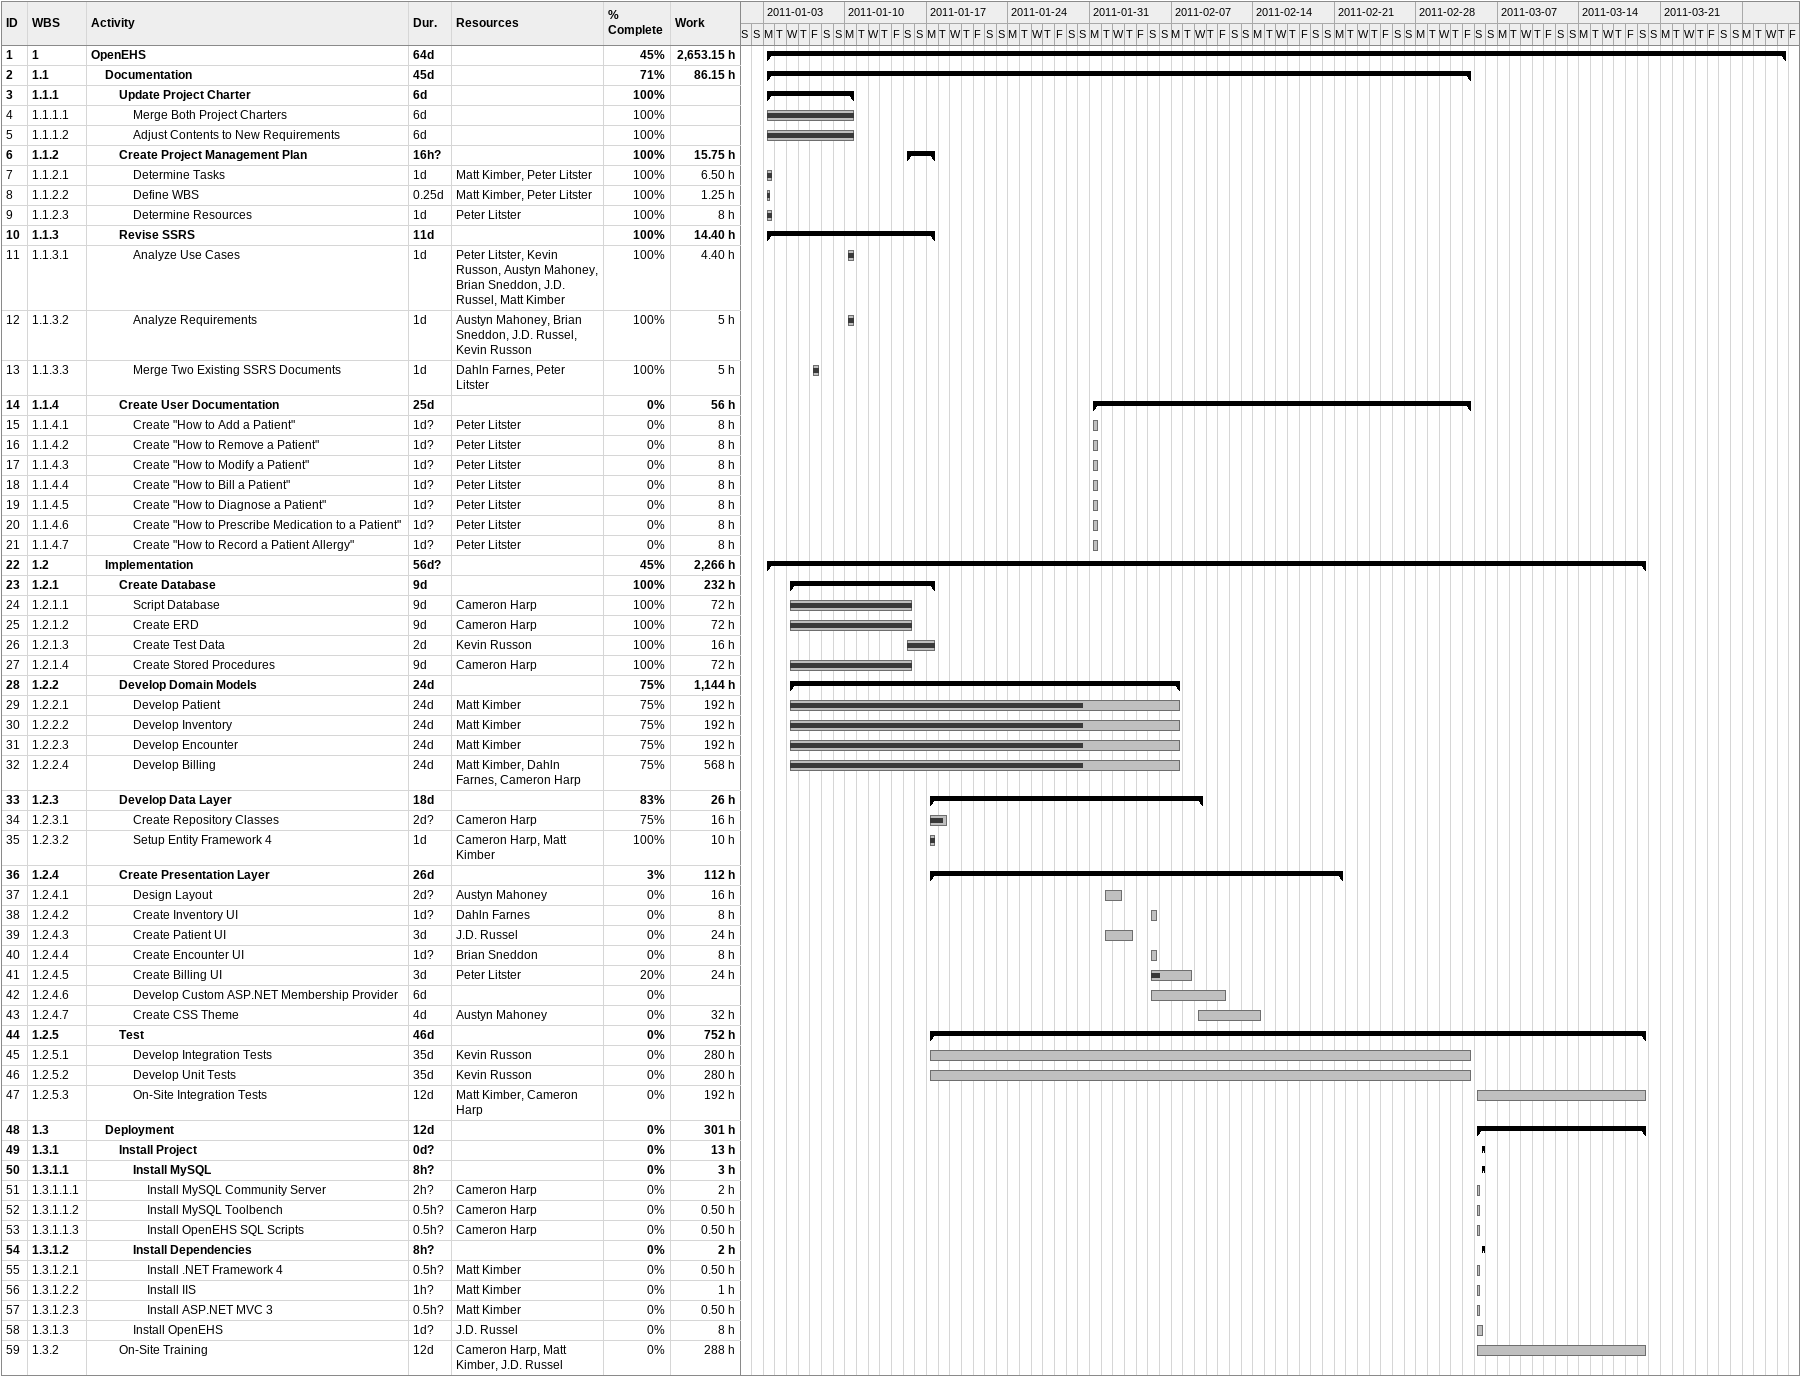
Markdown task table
| ID | WBS | Task | Duration | Start | Finish | Resources | % complete | Work (h) |
|---|---|---|---|---|---|---|---|---|
| 1 | 1 | **OpenEHS** | 64d | 2011-01-03 | 2011-03-31 |  | 45 | 2653.15 |
| 2 | 1.1 | **Documentation** | 45d | 2011-01-03 | 2011-03-04 |  | 71 | 86.15 |
| 3 | 1.1.1 | **Update Project Charter** | 6d | 2011-01-03 | 2011-01-10 |  | 100 |  |
| 4 | 1.1.1.1 | Merge Both Project Charters | 6d | 2011-01-03 | 2011-01-10 |  | 100 |  |
| 5 | 1.1.1.2 | Adjust Contents to New Requirements | 6d | 2011-01-03 | 2011-01-10 |  | 100 |  |
| 6 | 1.1.2 | **Create Project Management Plan** | 16h? | 2011-01-15 | 2011-01-17 |  | 100 | 15.75 |
| 7 | 1.1.2.1 | Determine Tasks | 1d | 2011-01-03 | 2011-01-03 | Matt Kimber, Peter Litster | 100 | 6.50 |
| 8 | 1.1.2.2 | Define WBS | 0.25d | 2011-01-03 | 2011-01-03 | Matt Kimber, Peter Litster | 100 | 1.25 |
| 9 | 1.1.2.3 | Determine Resources | 1d | 2011-01-03 | 2011-01-03 | Peter Litster | 100 | 8 |
| 10 | 1.1.3 | **Revise SSRS** | 11d | 2011-01-03 | 2011-01-17 |  | 100 | 14.40 |
| 11 | 1.1.3.1 | Analyze Use Cases | 1d | 2011-01-10 | 2011-01-10 | Peter Litster, Kevin Russon, Austyn Mahoney, Brian Sneddon, J.D. Russel, Matt Kimber | 100 | 4.40 |
| 12 | 1.1.3.2 | Analyze Requirements | 1d | 2011-01-10 | 2011-01-10 | Austyn Mahoney, Brian Sneddon, J.D. Russel, Kevin Russon | 100 | 5 |
| 13 | 1.1.3.3 | Merge Two Existing SSRS Documents | 1d | 2011-01-07 | 2011-01-07 | Dahln Farnes, Peter Litster | 100 | 5 |
| 14 | 1.1.4 | **Create User Documentation** | 25d | 2011-01-31 | 2011-03-04 |  | 0 | 56 |
| 15 | 1.1.4.1 | Create "How to Add a Patient" | 1d? | 2011-01-31 | 2011-01-31 | Peter Litster | 0 | 8 |
| 16 | 1.1.4.2 | Create "How to Remove a Patient" | 1d? | 2011-01-31 | 2011-01-31 | Peter Litster | 0 | 8 |
| 17 | 1.1.4.3 | Create "How to Modify a Patient" | 1d? | 2011-01-31 | 2011-01-31 | Peter Litster | 0 | 8 |
| 18 | 1.1.4.4 | Create "How to Bill a Patient" | 1d? | 2011-01-31 | 2011-01-31 | Peter Litster | 0 | 8 |
| 19 | 1.1.4.5 | Create "How to Diagnose a Patient" | 1d? | 2011-01-31 | 2011-01-31 | Peter Litster | 0 | 8 |
| 20 | 1.1.4.6 | Create "How to Prescribe Medication to a Patient" | 1d? | 2011-01-31 | 2011-01-31 | Peter Litster | 0 | 8 |
| 21 | 1.1.4.7 | Create "How to Record a Patient Allergy" | 1d? | 2011-01-31 | 2011-01-31 | Peter Litster | 0 | 8 |
| 22 | 1.2 | **Implementation** | 56d? | 2011-01-03 | 2011-03-19 |  | 45 | 2266 |
| 23 | 1.2.1 | **Create Database** | 9d | 2011-01-05 | 2011-01-17 |  | 100 | 232 |
| 24 | 1.2.1.1 | Script Database | 9d | 2011-01-05 | 2011-01-15 | Cameron Harp | 100 | 72 |
| 25 | 1.2.1.2 | Create ERD | 9d | 2011-01-05 | 2011-01-15 | Cameron Harp | 100 | 72 |
| 26 | 1.2.1.3 | Create Test Data | 2d | 2011-01-15 | 2011-01-17 | Kevin Russon | 100 | 16 |
| 27 | 1.2.1.4 | Create Stored Procedures | 9d | 2011-01-05 | 2011-01-15 | Cameron Harp | 100 | 72 |
| 28 | 1.2.2 | **Develop Domain Models** | 24d | 2011-01-05 | 2011-02-07 |  | 75 | 1144 |
| 29 | 1.2.2.1 | Develop Patient | 24d | 2011-01-05 | 2011-02-07 | Matt Kimber | 75 | 192 |
| 30 | 1.2.2.2 | Develop Inventory | 24d | 2011-01-05 | 2011-02-07 | Matt Kimber | 75 | 192 |
| 31 | 1.2.2.3 | Develop Encounter | 24d | 2011-01-05 | 2011-02-07 | Matt Kimber | 75 | 192 |
| 32 | 1.2.2.4 | Develop Billing | 24d | 2011-01-05 | 2011-02-07 | Matt Kimber, Dahln Farnes, Cameron Harp | 75 | 568 |
| 33 | 1.2.3 | **Develop Data Layer** | 18d | 2011-01-17 | 2011-02-09 |  | 83 | 26 |
| 34 | 1.2.3.1 | Create Repository Classes | 2d? | 2011-01-17 | 2011-01-18 | Cameron Harp | 75 | 16 |
| 35 | 1.2.3.2 | Setup Entity Framework 4 | 1d | 2011-01-17 | 2011-01-17 | Cameron Harp, Matt Kimber | 100 | 10 |
| 36 | 1.2.4 | **Create Presentation Layer** | 26d | 2011-01-17 | 2011-02-21 |  | 3 | 112 |
| 37 | 1.2.4.1 | Design Layout | 2d? | 2011-02-01 | 2011-02-02 | Austyn Mahoney | 0 | 16 |
| 38 | 1.2.4.2 | Create Inventory UI | 1d? | 2011-02-05 | 2011-02-05 | Dahln Farnes | 0 | 8 |
| 39 | 1.2.4.3 | Create Patient UI | 3d | 2011-02-01 | 2011-02-03 | J.D. Russel | 0 | 24 |
| 40 | 1.2.4.4 | Create Encounter UI | 1d? | 2011-02-05 | 2011-02-05 | Brian Sneddon | 0 | 8 |
| 41 | 1.2.4.5 | Create Billing UI | 3d | 2011-02-05 | 2011-02-08 | Peter Litster | 20 | 24 |
| 42 | 1.2.4.6 | Develop Custom ASP.NET Membership Provider | 6d | 2011-02-05 | 2011-02-11 |  | 0 |  |
| 43 | 1.2.4.7 | Create CSS Theme | 4d | 2011-02-09 | 2011-02-14 | Austyn Mahoney | 0 | 32 |
| 44 | 1.2.5 | **Test** | 46d | 2011-01-17 | 2011-03-19 |  | 0 | 752 |
| 45 | 1.2.5.1 | Develop Integration Tests | 35d | 2011-01-17 | 2011-03-04 | Kevin Russon | 0 | 280 |
| 46 | 1.2.5.2 | Develop Unit Tests | 35d | 2011-01-17 | 2011-03-04 | Kevin Russon | 0 | 280 |
| 47 | 1.2.5.3 | On-Site Integration Tests | 12d | 2011-03-05 | 2011-03-19 | Matt Kimber, Cameron Harp | 0 | 192 |
| 48 | 1.3 | **Deployment** | 12d | 2011-03-05 | 2011-03-19 |  | 0 | 301 |
| 49 | 1.3.1 | **Install Project** | 0d? | 2011-03-05 | 2011-03-05 |  | 0 | 13 |
| 50 | 1.3.1.1 | **Install MySQL** | 8h? | 2011-03-05 | 2011-03-05 |  | 0 | 3 |
| 51 | 1.3.1.1.1 | Install MySQL Community Server | 2h? | 2011-03-05 | 2011-03-05 | Cameron Harp | 0 | 2 |
| 52 | 1.3.1.1.2 | Install MySQL Toolbench | 0.5h? | 2011-03-05 | 2011-03-05 | Cameron Harp | 0 | 0.50 |
| 53 | 1.3.1.1.3 | Install OpenEHS SQL Scripts | 0.5h? | 2011-03-05 | 2011-03-05 | Cameron Harp | 0 | 0.50 |
| 54 | 1.3.1.2 | **Install Dependencies** | 8h? | 2011-03-05 | 2011-03-05 |  | 0 | 2 |
| 55 | 1.3.1.2.1 | Install .NET Framework 4 | 0.5h? | 2011-03-05 | 2011-03-05 | Matt Kimber | 0 | 0.50 |
| 56 | 1.3.1.2.2 | Install IIS | 1h? | 2011-03-05 | 2011-03-05 | Matt Kimber | 0 | 1 |
| 57 | 1.3.1.2.3 | Install ASP.NET MVC 3 | 0.5h? | 2011-03-05 | 2011-03-05 | Matt Kimber | 0 | 0.50 |
| 58 | 1.3.1.3 | Install OpenEHS | 1d? | 2011-03-05 | 2011-03-05 | J.D. Russel | 0 | 8 |
| 59 | 1.3.2 | On-Site Training | 12d | 2011-03-05 | 2011-03-19 | Cameron Harp, Matt Kimber, J.D. Russel | 0 | 288 |
